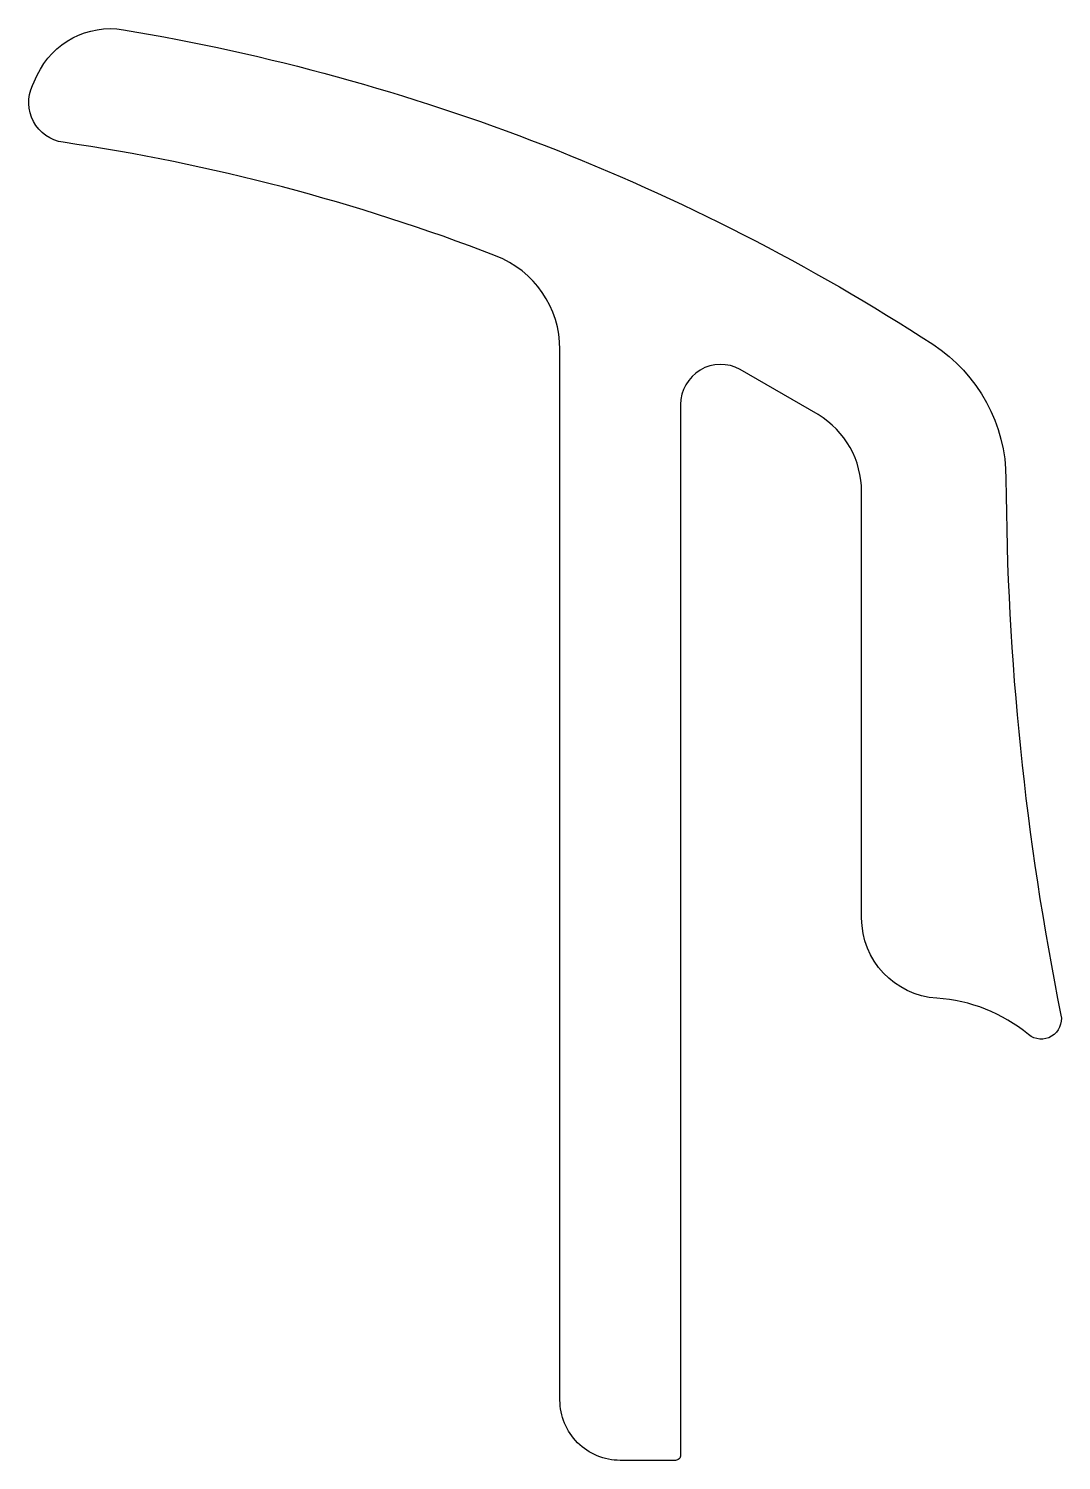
# Model space of a CAD drawing. Extents: x 260.1 to 311.5, y 253.4 to 324.7.
import ezdxf

# ---------------------------------------------------------------- set-up
doc = ezdxf.new("R2010")
doc.units = 0
doc.layers.get('0').update_dxf_attribs({"linetype": 'CONTINUOUS'})

msp = doc.modelspace()

# ---------------------------------------------------------------- linework, layer by layer
at = {"color": 0}
msp.add_lwpolyline([(311.445, 275.581, -0.707002), (309.827, 274.612, 0.158114), (305.273, 276.418, -0.39563), (301.529, 280.41), (301.529, 301.619, 0.261688), (299.371, 305.464), (295.483, 307.715, 0.570319), (292.52, 305.962), (292.52, 253.668, -0.414214), (292.27, 253.418), (289.52, 253.418, -0.414214), (286.52, 256.418), (286.52, 308.707, 0.310073), (283.319, 313.372, 0.055831), (261.798, 319.018, -0.502483), (260.275, 321.843), (260.517, 322.361, -0.337292), (264.803, 324.62, -0.103033), (305.068, 308.966, -0.253769), (308.71, 302.258, 0.048818)], format="xyb", close=True, dxfattribs=at)

doc.saveas('drawing.dxf')
